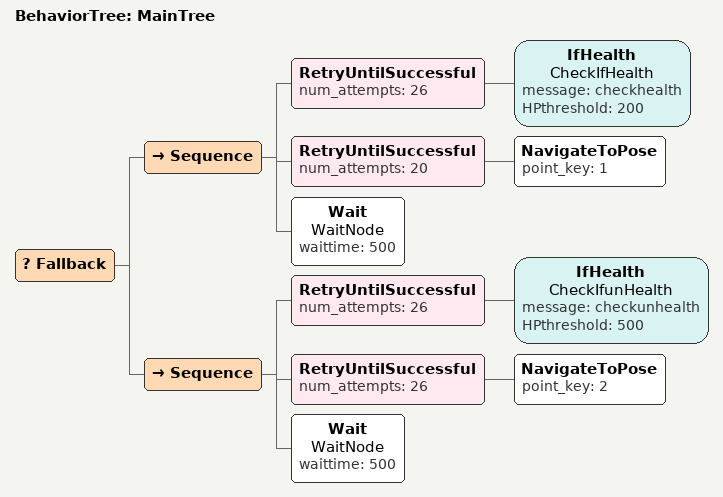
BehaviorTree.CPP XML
<root main_tree_to_execute="MainTree" BTCPP_format="4">
  <BehaviorTree ID="MainTree">

            <Fallback>
              <Sequence>
                <RetryUntilSuccessful num_attempts="26">
                  <IfHealth name = "CheckIfHealth" message="checkhealth" HPthreshold="200"/>
                </RetryUntilSuccessful>
                <RetryUntilSuccessful num_attempts="20">  <!-- -1表示无限重试 -->
                  <NavigateToPose point_key="1"/>  <!-- 如果健康，前增益点交战 -->
                </RetryUntilSuccessful>
                <Wait name="WaitNode" waittime="500"/>
              </Sequence>
              <Sequence>
                <RetryUntilSuccessful num_attempts="26">
                  <IfHealth name = "CheckIfunHealth" message="checkunhealth" HPthreshold="500"/> <!-- 检查生命值,以及防止消息为空(有问题) -->
                </RetryUntilSuccessful>
                <RetryUntilSuccessful num_attempts="26">  <!-- -1表示无限重试 -->
                  <NavigateToPose point_key="2"/>  <!-- 如果不健康，回家补血 -->
                </RetryUntilSuccessful>
                <Wait name="WaitNode" waittime="500"/>
              </Sequence>
            </Fallback>

  </BehaviorTree>
</root>
